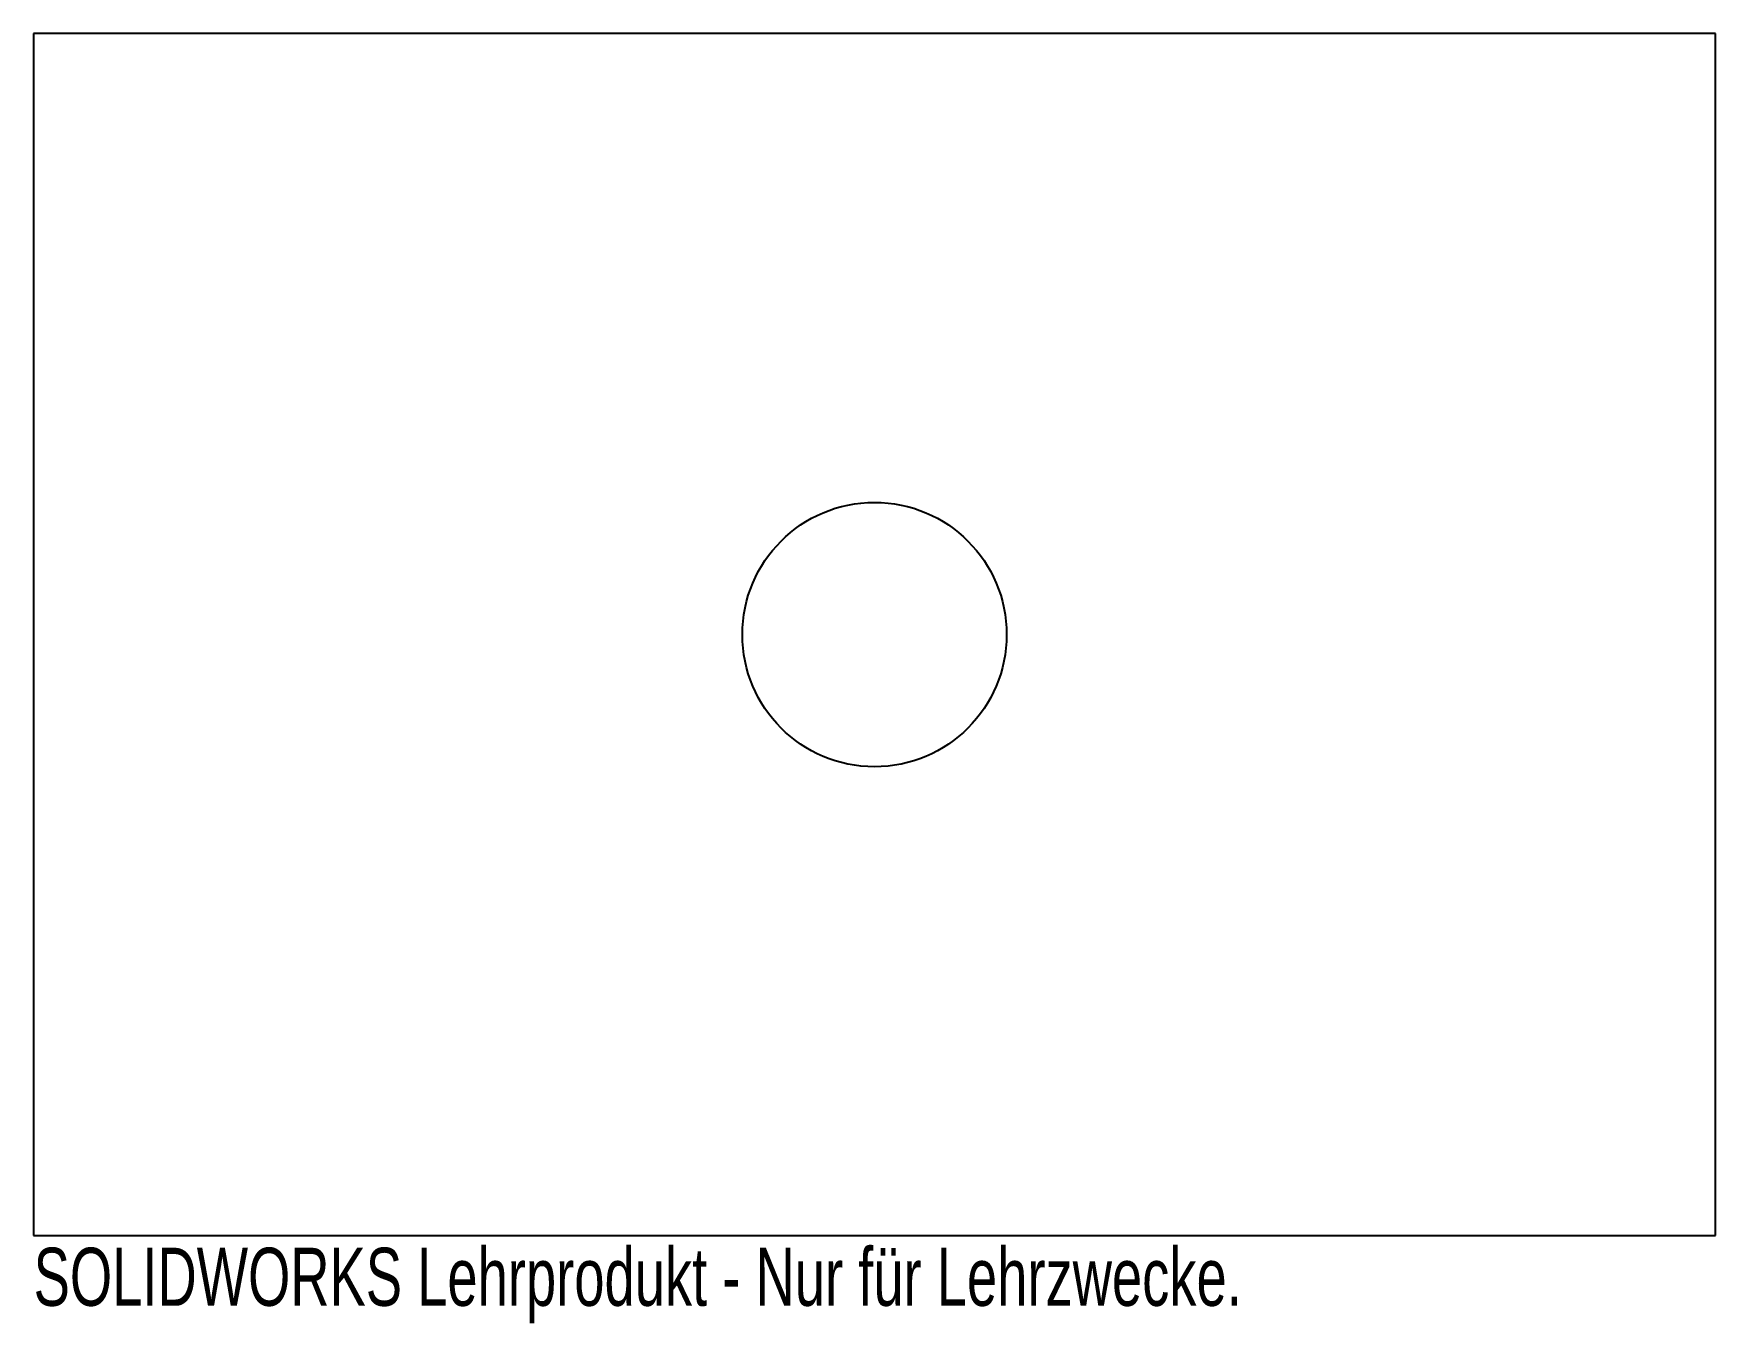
# Model space of a CAD drawing. Header units: millimetres. Extents: x -70 to 70, y -57 to 50.
import ezdxf

# ---------------------------------------------------------------- set-up
doc = ezdxf.new("R2010")
doc.units = ezdxf.units.MM
doc.styles.add('SLDTEXTSTYLE0', font='TXT', dxfattribs={"width": 0.7})

msp = doc.modelspace()

# ---------------------------------------------------------------- linework, layer by layer
at = {"color": 7, "linetype": 'Continuous', "lineweight": 25}
for p, q in [((-70, 50), (-70, -50)), ((70, 50), (-70, 50)), ((70, -50), (70, 50)), ((-70, -50), (70, -50))]:
    msp.add_line(p, q, dxfattribs=at)
msp.add_circle((0, 0), 11, dxfattribs=at)

# ---------------------------------------------------------------- texts
at = {"color": 7, "linetype": 'Continuous', "insert": (-70, -51.02), "char_height": 4.8336, "attachment_point": 1, "style": 'SLDTEXTSTYLE0'}
msp.add_mtext('SOLIDWORKS Lehrprodukt - Nur für Lehrzwecke.', dxfattribs=at)

doc.saveas('drawing.dxf')
